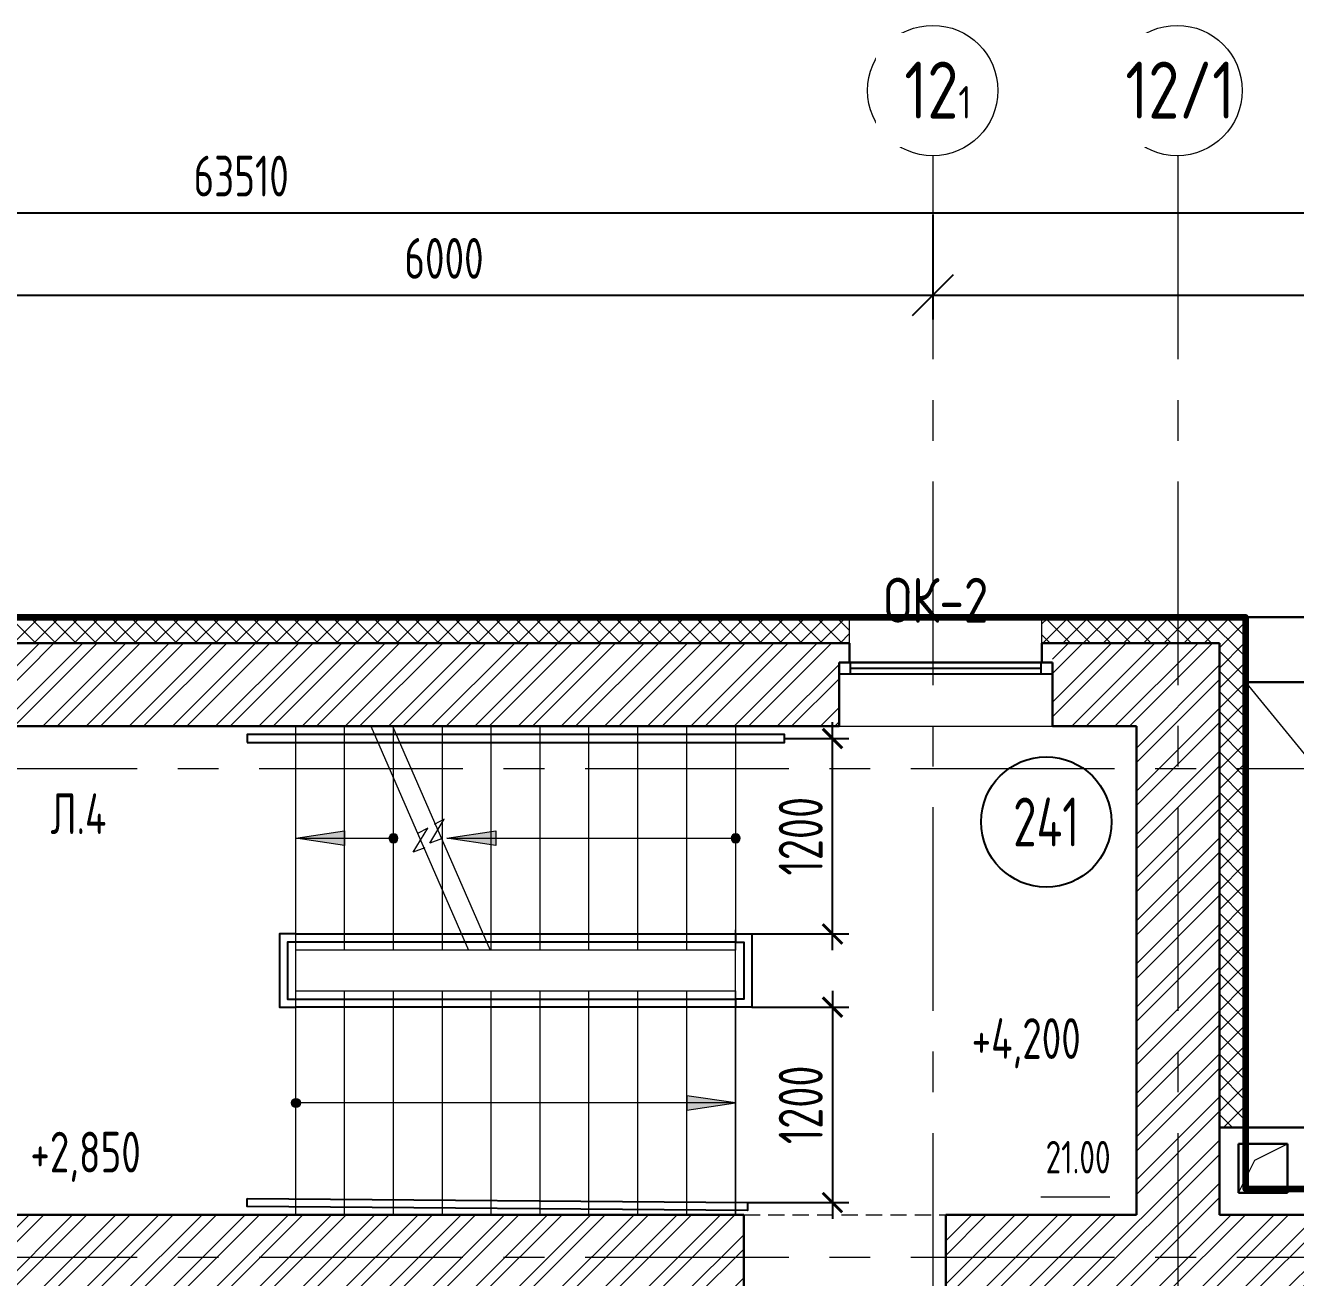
# Model space of a CAD drawing. Header units: millimetres. Extents: x -354900 to 8840672, y 0 to 292181.
# Drawn here: x -52865 to -45068, y 127476 to 135163 of the extents above; entities that cross this region are included whole.
import ezdxf
from ezdxf import colors
from ezdxf.entities.mleader import LeaderData, LeaderLine
from ezdxf.enums import TextEntityAlignment as Align
from ezdxf.math import Vec2, Vec3

# ---------------------------------------------------------------- set-up
doc = ezdxf.new("R2010")
doc.units = ezdxf.units.MM
doc.header["$MEASUREMENT"] = 0
doc.linetypes.add('ADSK_Штриховая_ш2 п1', pattern=[3, 2, -1])
doc.linetypes.add('CENTER', pattern=[2, 1.25, -0.25, 0.25, -0.25])
doc.layers.get('0').update_dxf_attribs({"color": 250, "lineweight": 9})
for name, color, linetype, lineweight in [('АР_Лестницы', 250, 'Continuous', 15), ('АР_Лестницы ограждение', 94, 'Continuous', 25), ('АР_Маркер экспликации', 239, 'Continuous', 13), ('АР_Навесной фасад', 5, 'Continuous', 5), ('АР_Номер помещения', 1, 'Continuous', 25), ('АР_Окна БЛОК', 250, 'Continuous', 13), ('АР_Оси', 193, 'Continuous', 9), ('АР_Оси размеры', 164, 'Continuous', 9), ('АР_Отметки', 250, 'Continuous', 15), ('АР_Перегородки газоблок', 165, 'Continuous', 30), ('АР_Помещения_площадь', 19, 'Continuous', 9), ('АР_Размеры', 175, 'Continuous', 9), ('АР_Размеры дверей', 15, 'Continuous', 0), ('АР_Сущ Несущая стена', 202, 'Continuous', 30), ('АР_тонкая линия', 250, 'Continuous', 0), ('АР_Утеплитель', 250, 'Continuous', 9), ('АР_Штриховка кирпич', 250, 'Continuous', 9), ('Маркировка ОКОН', 7, 'Continuous', 18), ('Эвакуация', 7, 'Continuous', 9)]:
    doc.layers.add(name, color=color, linetype=linetype, lineweight=lineweight)
doc.layers.add('АР_новое окно', color=160, linetype='Continuous')
doc.styles.add('ISOCPEUR', font='isocpeur.ttf', dxfattribs={"width": 0.7})
doc.styles.add('PDF ISOCPEUR', font='isocpeur.ttf')
doc.styles.get("Standard").update_dxf_attribs({"font": 'isocpeur.ttf'})
doc.styles.add('ГОСТ 2.304', font='isocpeur.ttf', dxfattribs={"width": 0.7})
doc.dimstyles.new('R_100', dxfattribs={"dimtxt": 270, "dimasz": 120, "dimexe": 100, "dimexo": 0, "dimgap": 60, "dimtad": 1, "dimdec": 0, "dimrnd": 5, "dimzin": 0, "dimdsep": 46, "dimtxsty": 'ISOCPEUR', "dimblk": 'ARCHTICK', "dimcen": 0, "dimdle": 100, "dimclrd": 256, "dimclre": 256, "dimclrt": 256, "dimadec": 0, "dimazin": 0, "dimtfac": 2, "dimtdec": 0, "dimtofl": 0, "dimtmove": 1, "dimatfit": 3, "dimfxl": 1, "dimtvp": 3, "dimtolj": 1, "dimtzin": 0, "dimarcsym": 0})
doc.dimstyles.new('СПДС', dxfattribs={"dimscale": 100, "dimtxt": 2.5, "dimasz": 2.5, "dimexe": 1.5, "dimexo": 0, "dimgap": 1, "dimtad": 1, "dimdec": 0, "dimrnd": 1, "dimtxsty": 'ГОСТ 2.304', "dimblk": 'OBLIQUE', "dimcen": 2.5, "dimdle": 1.5, "dimadec": 0, "dimazin": 2, "dimtfac": 0.75, "dimtdec": 0, "dimtmove": 1, "dimatfit": 3, "dimfxl": 1, "dimtolj": 1, "dimarcsym": 1})

# ---------------------------------------------------------------- blocks, each defined once
blk = doc.blocks.new('*U530')
h = blk.add_hatch(color=256)
h.dxf.hatch_style = 1
edge = h.paths.add_edge_path()
edge.add_arc((0, 0), 27.6, 0, 360)
h = blk.add_hatch(color=256)
h.dxf.hatch_style = 1
h.paths.add_polyline_path([(2398.3, -44.3), (2398.3, 44.3), (2698.3, 0)])
blk.add_line((2698.3, 0), (0, 0))
blk.add_lwpolyline([(2398.3, 44.3), (2398.3, -44.3), (2698.3, 0), (2398.3, 44.3)])
blk.add_circle((0, 0), 27.6)
blk = doc.blocks.new('*U81')
at = {"layer": 'АР_новое окно', "lineweight": 20}
for p, q in [((0, 1310), (-70, 1310)), ((0, 0), (-70, 0))]:
    blk.add_line(p, q, dxfattribs=at)
at = {"layer": 'АР_новое окно'}
for p, q in [((-70, 1310), (-70, 0)), ((-70, 0), (-70, 1310)), ((0, 1310), (0, 0)), ((0, 1240), (-70, 1240)), ((-35, 1240), (-35, 70)), ((0, 70), (-70, 70))]:
    blk.add_line(p, q, dxfattribs=at)
blk = doc.blocks.new('_Oblique')
at = {"color": 0, "linetype": 'ByBlock', "lineweight": -2}
blk.add_line((-0.5, -0.5), (0.5, 0.5), dxfattribs=at)
blk = doc.blocks.new('*D190')
at = {"layer": 'АР_Оси размеры', "color": 0, "lineweight": -2, "ltscale": 100, "transparency": 16777216}
for p, q in [((-47295.8, 134000.1), (-47295.8, 133357.8)), ((-53295.8, 133880.6), (-53295.8, 133357.8)), ((-53445.8, 133507.8), (-47145.8, 133507.8))]:
    blk.add_line(p, q, dxfattribs=at)
at = {"layer": 'АР_Оси размеры', "color": 0, "lineweight": -2, "ltscale": 100, "transparency": 16777216, "xscale": 250, "yscale": 250, "zscale": 250, "rotation": 180}
blk.add_blockref('_Oblique', (-53295.8, 133507.8), dxfattribs=at)
at = {"layer": 'АР_Оси размеры', "color": 0, "lineweight": -2, "ltscale": 100, "transparency": 16777216, "xscale": 250, "yscale": 250, "zscale": 250}
blk.add_blockref('_Oblique', (-47295.8, 133507.8), dxfattribs=at)
at = {"layer": 'АР_Оси размеры', "color": 0, "ltscale": 100, "transparency": 16777216, "insert": (-50295.8, 133732.8), "char_height": 250, "attachment_point": 5, "style": 'ГОСТ 2.304'}
blk.add_mtext('\\A1;6000', dxfattribs=at)
blk = doc.blocks.new('*D191')
at = {"layer": 'АР_Оси размеры', "color": 0, "lineweight": -2, "ltscale": 100, "transparency": 16777216}
for p, q in [((-41295.8, 134043.4), (-41295.8, 133357.8)), ((-47295.8, 133969), (-47295.8, 133357.8)), ((-47445.8, 133507.8), (-41145.8, 133507.8))]:
    blk.add_line(p, q, dxfattribs=at)
at = {"layer": 'АР_Оси размеры', "color": 0, "lineweight": -2, "ltscale": 100, "transparency": 16777216, "xscale": 250, "yscale": 250, "zscale": 250, "rotation": 180}
blk.add_blockref('_Oblique', (-47295.8, 133507.8), dxfattribs=at)
at = {"layer": 'АР_Оси размеры', "color": 0, "lineweight": -2, "ltscale": 100, "transparency": 16777216, "xscale": 250, "yscale": 250, "zscale": 250}
blk.add_blockref('_Oblique', (-41295.8, 133507.8), dxfattribs=at)
at = {"layer": 'АР_Оси размеры', "color": 0, "ltscale": 100, "transparency": 16777216, "insert": (-44295.8, 133732.8), "char_height": 250, "attachment_point": 5, "style": 'ГОСТ 2.304'}
blk.add_mtext('\\A1;6000', dxfattribs=at)
blk = doc.blocks.new('*D197')
at = {"layer": 'АР_Оси размеры', "color": 0, "lineweight": -2, "ltscale": 100, "transparency": 16777216}
for p, q in [((-83295.8, 134013.2), (-83295.8, 134163.2)), ((-19785.8, 134013.2), (-19785.8, 134163.2)), ((-83445.8, 134013.2), (-19635.8, 134013.2))]:
    blk.add_line(p, q, dxfattribs=at)
at = {"layer": 'АР_Оси размеры', "color": 0, "lineweight": -2, "ltscale": 100, "transparency": 16777216, "xscale": 250, "yscale": 250, "zscale": 250, "rotation": 180}
blk.add_blockref('_Oblique', (-83295.8, 134013.2), dxfattribs=at)
at = {"layer": 'АР_Оси размеры', "color": 0, "lineweight": -2, "ltscale": 100, "transparency": 16777216, "xscale": 250, "yscale": 250, "zscale": 250}
blk.add_blockref('_Oblique', (-19785.8, 134013.2), dxfattribs=at)
at = {"layer": 'АР_Оси размеры', "color": 0, "ltscale": 100, "transparency": 16777216, "insert": (-51540.8, 134238.2), "char_height": 250, "attachment_point": 5, "style": 'ГОСТ 2.304'}
blk.add_mtext('\\A1;63510', dxfattribs=at)
blk = doc.blocks.new('*U57')
at = {"layer": 'АР_Номер помещения', "color": 7}
blk.add_circle((-11835, 2305.4), 400, dxfattribs=at)
at = {"layer": 'АР_Помещения_площадь', "color": 7}
blk.add_line((-11445.1, 1), (-11867.5, 1), dxfattribs=at)
at = {"color": 7, "style": 'ISOCPEUR', "width": 0.7, "flags": 1}
blk.add_attdef('КАТЕГОРИЯ', (-499.2, -2092.2), '', height=250, dxfattribs=at)
at = {"layer": 'АР_Номер помещения', "color": 7, "style": 'ISOCPEUR', "width": 0.7}
blk.add_attdef('НОМЕР_ПОМЕЩЕНИЯ', text='', height=300, dxfattribs=at).set_placement((-11835, 2305.4), align=Align.MIDDLE_CENTER)
at = {"layer": 'АР_Помещения_площадь', "color": 7, "lineweight": 30, "width": 0.7, "flags": 104}
blk.add_attdef('ИМЯ_ПОМЕЩЕНИЯ', text='', height=100, dxfattribs=at).set_placement((129.6, 1300.5), align=Align.MIDDLE_CENTER)
at = {"layer": 'АР_Помещения_площадь', "color": 7, "style": 'ISOCPEUR', "width": 0.7}
blk.add_attdef('ПЛОЩАДЬ_ПОМЕЩЕНИЯ', text='', height=200, dxfattribs=at).set_placement((-11440.2, 247.6), align=Align.MIDDLE_RIGHT)
blk = doc.blocks.new('_DotSmall')
at = {"color": 0, "linetype": 'ByBlock', "const_width": 0.5}
blk.add_lwpolyline([(-0.0625, 0, 1), (0.0625, 0, 1)], format="xyb", close=True, dxfattribs=at)
blk = doc.blocks.new('*U529')
h = blk.add_hatch(color=256)
h.dxf.hatch_style = 1
edge = h.paths.add_edge_path()
edge.add_arc((0, 0), 27.6, 0, 360)
h = blk.add_hatch(color=256)
h.dxf.hatch_style = 1
h.paths.add_polyline_path([(1472.4, -44.3), (1472.4, 44.3), (1772.4, 0)])
blk.add_line((1772.4, 0), (0, 0))
blk.add_lwpolyline([(1472.4, 44.3), (1472.4, -44.3), (1772.4, 0), (1472.4, 44.3)])
blk.add_circle((0, 0), 27.6)
blk = doc.blocks.new('*U540')
h = blk.add_hatch(color=256)
h.dxf.hatch_style = 1
edge = h.paths.add_edge_path()
edge.add_arc((0, 0), 27.6, 0, 360)
h = blk.add_hatch(color=256)
h.dxf.hatch_style = 1
h.paths.add_polyline_path([(300, -44.3), (300, 44.3), (600, 0)])
blk.add_line((600, 0), (0, 0))
blk.add_lwpolyline([(300, 44.3), (300, -44.3), (600, 0), (300, 44.3)])
blk.add_circle((0, 0), 27.6)
blk = doc.blocks.new('_ArchTick')
at = {"color": 0, "linetype": 'ByBlock', "const_width": 0.15}
blk.add_lwpolyline([(-0.5, -0.5), (0.5, 0.5)], dxfattribs=at)
blk = doc.blocks.new('*D561')
at = {"layer": 'АР_Размеры дверей', "lineweight": -2, "ltscale": 100, "transparency": 16777216}
for p, q in [((-47911.1, 129485.3), (-47911.1, 130885.4)), ((-48205.8, 130785.4), (-47811.1, 130785.4)), ((-48405.5, 129585.3), (-47811.1, 129585.3))]:
    blk.add_line(p, q, dxfattribs=at)
at = {"layer": 'АР_Размеры дверей', "lineweight": -2, "ltscale": 100, "transparency": 16777216, "xscale": 120, "yscale": 120, "zscale": 120}
for p, rotation in [((-47911.1, 130785.4), 90), ((-47911.1, 129585.3), 270)]:
    blk.add_blockref('_ArchTick', p, dxfattribs=dict(at, rotation=rotation))
at = {"layer": 'АР_Размеры дверей', "ltscale": 100, "transparency": 16777216, "insert": (-48106.1, 130185.3), "char_height": 270, "attachment_point": 5, "rotation": 90, "style": 'ISOCPEUR'}
blk.add_mtext('\\A1;1200', dxfattribs=at)
blk = doc.blocks.new('*D562')
at = {"layer": 'АР_Размеры дверей', "lineweight": -2, "ltscale": 100, "transparency": 16777216}
for p, q in [((-47911.1, 129236.3), (-47911.1, 127836)), ((-48405.5, 129136.3), (-47811.1, 129136.3)), ((-48433.1, 127936), (-47811.1, 127936))]:
    blk.add_line(p, q, dxfattribs=at)
at = {"layer": 'АР_Размеры дверей', "lineweight": -2, "ltscale": 100, "transparency": 16777216, "xscale": 120, "yscale": 120, "zscale": 120}
for p, rotation in [((-47911.1, 129136.3), 90), ((-47911.1, 127936), 270)]:
    blk.add_blockref('_ArchTick', p, dxfattribs=dict(at, rotation=rotation))
at = {"layer": 'АР_Размеры дверей', "ltscale": 100, "transparency": 16777216, "insert": (-48106.1, 128536.2), "char_height": 270, "attachment_point": 5, "rotation": 90, "style": 'ISOCPEUR'}
blk.add_mtext('\\A1;1200', dxfattribs=at)

msp = doc.modelspace()

# ---------------------------------------------------------------- hatches: boundary and pattern name
at = {"layer": 'АР_Утеплитель', "ltscale": 100}
h = msp.add_hatch(dxfattribs=at)
h.set_pattern_fill('ANSI37', color=256, scale=700)
h.set_pattern_definition([(45, (-1026175.73, 167262.83), (-61.871843, 61.871843), []), (135, (-1026175.73, 167262.83), (-61.871843, -61.871843), [])])
h.paths.add_polyline_path([(-47805.8, 131370.7), (-53555.8, 131370.7), (-53555.8, 127860.7), (-54120.8, 127860.7), (-54120.8, 128010.7), (-53705.8, 128010.7), (-53705.8, 131520.7), (-47805.8, 131520.7)])
h = msp.add_hatch(dxfattribs=at)
h.set_pattern_fill('ANSI37', color=256, scale=700)
h.set_pattern_definition([(45, (-1023120.73, 163752.83), (-61.871843, 61.871843), []), (135, (-1023120.73, 163752.83), (-61.871843, -61.871843), [])])
h.paths.add_polyline_path([(-45535.8, 128397.1), (-45535.8, 131370.7), (-46625.8, 131370.7), (-46625.8, 131520.7), (-45385.8, 131520.7), (-45385.8, 128397.1)])
at = {"layer": 'АР_Штриховка кирпич', "ltscale": 100}
h = msp.add_hatch(dxfattribs=at)
h.set_pattern_fill('ANSI32', color=256, scale=500)
h.set_pattern_definition([(45, (-1028675.4, 164426.86), (-132.58252, 132.58252), []), (45, (-1028587.02, 164426.86), (-132.58252, 132.58252), [])])
h.paths.add_polyline_path([(-47870.8, 131370.7), (-53555.8, 131370.7), (-53555.8, 127860.7), (-54055.8, 127860.7), (-54055.8, 127350.7), (-48455.8, 127350.7), (-48455.8, 127860.7), (-53045.8, 127860.7), (-53045.8, 130860.7), (-47870.8, 130860.7)])
h = msp.add_hatch(dxfattribs=at)
h.set_pattern_fill('ANSI32', color=256, scale=500)
h.set_pattern_definition([(45, (-1036678.38, 164426.86), (-132.58252, 132.58252), []), (45, (-1036590, 164426.86), (-132.58252, 132.58252), [])])
h.paths.add_polyline_path([(-43938.8, 128908.6), (-43975.9, 128908.6)])
h.paths.add_polyline_path([(-44815.8, 127350.7), (-44815.8, 127741.8), (-44750.8, 127741.8), (-44750.8, 127860.7), (-45535.8, 127860.7), (-45535.8, 131370.7), (-46560.8, 131370.7), (-46560.8, 130860.7), (-46045.8, 130860.7), (-46045.8, 127860.7), (-47215.8, 127860.7), (-47215.8, 127350.7)])
h.paths.add_polyline_path([(-42395.8, 127741.8), (-42395.8, 127350.7), (-40195.8, 127350.7), (-40195.8, 127860.7), (-42460.8, 127860.7), (-42460.8, 127741.8)])

# ---------------------------------------------------------------- linework, layer by layer
at = {"lineweight": 13, "ltscale": 500}
for points in [[(-50311.6, 130169.7), (-50383.2, 130143.1), (-50293.9, 130290), (-50356.6, 130258.2)], [(-50413.3, 130114.4), (-50484.9, 130087.9), (-50395.6, 130234.8), (-50458.3, 130203)]]:
    msp.add_lwpolyline(points, dxfattribs=at)
at = {"layer": 'АР_Лестницы', "color": 18, "ltscale": 100, "true_color": 0x000000}
for p, q in [((-50905.8, 129485.7), (-50905.8, 130860.7)), ((-50745.3, 130860.7), (-50145.3, 129485.7)), ((-50612.4, 130860.7), (-50012.4, 129485.7)), ((-50605.8, 129485.7), (-50605.8, 130860.7)), ((-50305.8, 129485.7), (-50305.8, 130860.7)), ((-50005.8, 129485.7), (-50005.8, 130860.7)), ((-49705.8, 129485.7), (-49705.8, 130860.7)), ((-49405.8, 129485.7), (-49405.8, 130860.7)), ((-49105.8, 129485.7), (-49105.8, 130860.7)), ((-48805.8, 129485.7), (-48805.8, 130860.7)), ((-51205.8, 129110.7), (-51205.8, 129610.7)), ((-48505.8, 129110.7), (-48505.8, 129610.7)), ((-51205.8, 129235.7), (-48505.8, 129235.7)), ((-51205.8, 127860.7), (-51205.8, 129235.7)), ((-50905.8, 127860.7), (-50905.8, 129235.7)), ((-50605.8, 127860.7), (-50605.8, 129235.7)), ((-50305.8, 127860.7), (-50305.8, 129235.7)), ((-50005.8, 127860.7), (-50005.8, 129235.7)), ((-49705.8, 127860.7), (-49705.8, 129235.7)), ((-49405.8, 127860.7), (-49405.8, 129235.7)), ((-49105.8, 127860.7), (-49105.8, 129235.7)), ((-48805.8, 127860.7), (-48805.8, 129235.7)), ((-48505.8, 129235.7), (-48505.8, 127860.7)), ((-48505.8, 127860.7), (-48505.8, 129110.7)), ((-48505.8, 127860.7), (-51205.8, 127860.7))]:
    msp.add_line(p, q, dxfattribs=at)
at = {"layer": 'АР_Лестницы', "ltscale": 100}
msp.add_lwpolyline([(-51205.8, 130860.7), (-48505.8, 130860.7), (-48505.8, 129485.7), (-51205.8, 129485.7)], close=True, dxfattribs=at)
at = {"layer": 'АР_Лестницы ограждение', "color": 18, "ltscale": 100, "true_color": 0x000000}
for points in [[(-51504.4, 130760.7), (-48205.8, 130760.7), (-48205.8, 130810), (-51504.4, 130810)], [(-51504.4, 127960.7), (-48433.1, 127936), (-48433.1, 127886.7), (-51504.4, 127911.3)]]:
    msp.add_lwpolyline(points, close=True, dxfattribs=at)
for points in [[(-51205.8, 129585.3), (-51306.1, 129585.3), (-51306.1, 129136.3), (-51205.8, 129136.3)], [(-48505.8, 129585.9), (-48505.8, 129535.9), (-51205.8, 129535.9)], [(-51205.8, 129585.3), (-48505.8, 129585.3)], [(-48505.8, 129585.3), (-48405.5, 129585.3), (-48405.5, 129136.3), (-48505.8, 129136.3)], [(-51205.8, 129535.9), (-51256.1, 129535.9), (-51256.1, 129185.7), (-51201.3, 129185.7)], [(-48505.8, 129535.9), (-48455.5, 129535.9), (-48455.5, 129185.7), (-48505.8, 129185.7)], [(-48505.8, 129186.3), (-48505.8, 129136.3), (-51205.8, 129136.3)], [(-51205.8, 129185.7), (-48505.8, 129185.7)]]:
    msp.add_lwpolyline(points, dxfattribs=at)
at = {"layer": 'АР_Навесной фасад', "ltscale": 100}
for p, q in [((-45385.8, 131520.7), (-45385.8, 128397.1)), ((-45375.8, 131530.7), (-45375.8, 128397.1))]:
    msp.add_line(p, q, dxfattribs=at)
at = {"layer": 'АР_Навесной фасад', "color": 18, "ltscale": 100, "true_color": 0x000000}
for points in [[(-53715.8, 131530.7), (-45375.8, 131530.7)], [(-53705.8, 131520.7), (-47805.8, 131520.7)], [(-47805.8, 131370.7), (-47805.8, 131530.7)], [(-46625.8, 131370.7), (-46625.8, 131530.7)], [(-46625.8, 131520.7), (-45385.8, 131520.7)]]:
    msp.add_lwpolyline(points, dxfattribs=at)
at = {"layer": 'АР_Навесной фасад', "color": 18, "lineweight": 30, "ltscale": 100, "true_color": 0x000000}
for points in [[(-45018.4, 128020.7), (-43167, 128020.7), (-43167, 131530.7), (-45376.5, 131530.7), (-45377, 128397.1)], [(-45018.4, 128020.7), (-43567, 128020.7), (-43567, 131130.7), (-45376.8, 131130.7), (-45377.2, 128397.1)]]:
    msp.add_lwpolyline(points, dxfattribs=at)
at = {"layer": 'АР_Окна БЛОК', "lineweight": 15, "ltscale": 100}
msp.add_line((-47870.8, 130860.7), (-46560.8, 130860.7), dxfattribs=at)
at = {"layer": 'АР_Оси', "linetype": 'CENTER', "ltscale": 1000}
for p, q in [((-47295.8, 134363.2), (-47295.8, 78630.8)), ((-45790.8, 134363.2), (-45790.8, 125575.6)), ((-89429.5, 130600.7), (-6251.1, 130600.7)), ((-89429.5, 127600.7), (-6251.1, 127600.7))]:
    msp.add_line(p, q, dxfattribs=at)
at = {"layer": 'АР_Оси', "ltscale": 0.5}
for centre in [(-47295.8, 134763.2), (-45795.8, 134763.2)]:
    msp.add_circle(centre, 400, dxfattribs=at)
at = {"layer": 'АР_Перегородки газоблок', "ltscale": 100}
for p, q in [((-45018.4, 128397.1), (-45535.8, 128397.1)), ((-45118.4, 128297.1), (-45418.4, 128297.1)), ((-45418.4, 128297.1), (-45418.4, 127997.1)), ((-45118.4, 128297.1), (-45118.4, 127997.1)), ((-45418.4, 127997.1), (-45118.4, 127997.1))]:
    msp.add_line(p, q, dxfattribs=at)
at = {"layer": 'АР_Размеры', "color": 3, "lineweight": 200, "ltscale": 100}
msp.add_lwpolyline([(-71715.8, 127510.9), (-71715.8, 131020.7), (-61875.8, 131020.7), (-61875.8, 128020.7), (-53715.8, 128020.7), (-53715.8, 131530.7), (-45375.8, 131530.7), (-45375.8, 128020.7), (-45018.4, 128020.7), (-19365.8, 128020.7), (-19365.8, 118180.7), (-22875.8, 118180.7), (-22875.8, 115050.7), (-52416.4, 115050.7)], dxfattribs=at)
at = {"layer": 'АР_Сущ Несущая стена', "ltscale": 100}
for p, q in [((-53555.8, 131370.7), (-47805.8, 131370.7)), ((-47805.8, 131251.8), (-47805.8, 131370.7)), ((-46625.8, 131251.8), (-46625.8, 131370.7)), ((-45535.8, 131370.7), (-45535.8, 127860.7)), ((-47870.8, 131251.8), (-47870.8, 130860.7)), ((-47870.8, 131251.8), (-47805.8, 131251.8)), ((-46625.8, 131251.8), (-46560.8, 131251.8)), ((-46560.8, 131251.8), (-46560.8, 130860.7)), ((-53045.8, 130860.7), (-47870.8, 130860.7)), ((-46560.8, 130860.7), (-46045.8, 130860.7)), ((-46045.8, 130860.7), (-46045.8, 127860.7)), ((-53045.8, 127860.7), (-48455.8, 127860.7)), ((-48455.8, 127860.7), (-48455.8, 127350.7)), ((-47215.8, 127860.7), (-46045.8, 127860.7)), ((-47215.8, 127860.7), (-47215.8, 127350.7)), ((-45535.8, 127860.7), (-44750.8, 127860.7))]:
    msp.add_line(p, q, dxfattribs=at)
at = {"layer": 'АР_Сущ Несущая стена', "lineweight": 15, "ltscale": 100}
msp.add_line((-47870.8, 131251.8), (-46560.8, 131251.8), dxfattribs=at)
at = {"layer": 'АР_Сущ Несущая стена', "ltscale": 100}
msp.add_lwpolyline([(-46625.8, 131370.7), (-45535.8, 131370.7)], dxfattribs=at)
at = {"layer": 'АР_тонкая линия', "ltscale": 100}
msp.add_line((-45376, 131130.8), (-43567, 128919), dxfattribs=at)
at = {"layer": 'АР_тонкая линия', "linetype": 'ADSK_Штриховая_ш2 п1', "ltscale": 50}
msp.add_line((-48455.8, 127860.7), (-47215.8, 127860.7), dxfattribs=at)
at = {"layer": 'Эвакуация', "lineweight": 18}
for p, q in [((-45118.4, 128297.1), (-45418.4, 128297.1)), ((-45418.4, 128297.1), (-45418.4, 127997.1)), ((-45118.4, 128297.1), (-45418.4, 128297.1)), ((-45418.4, 128297.1), (-45418.4, 127997.1)), ((-45318.4, 128197.1), (-45118.4, 128297.1)), ((-45118.4, 127997.1), (-45118.4, 128297.1)), ((-45418.4, 127997.1), (-45318.4, 128197.1))]:
    msp.add_line(p, q, dxfattribs=at)
at = {"layer": 'Эвакуация'}
for p, q in [((-45418.4, 127997.1), (-45418.4, 128297.1)), ((-45418.4, 128297.1), (-45118.4, 128297.1)), ((-45118.4, 128297.1), (-45118.4, 127997.1)), ((-45118.4, 127997.1), (-45418.4, 127997.1))]:
    msp.add_line(p, q, dxfattribs=at)

# ---------------------------------------------------------------- block references
at = {"layer": 'АР_Лестницы', "ltscale": 100, "xscale": -1}
for name, p in [('*U540', (-50605.8, 130173.2)), ('*U529', (-48505.8, 130173.2))]:
    msp.add_blockref(name, p, dxfattribs=at)
at = {"layer": 'АР_Лестницы', "ltscale": 100}
msp.add_blockref('*U530', (-51204.1, 128548.2), dxfattribs=at)
at = {"layer": 'АР_Маркер экспликации'}
ref = msp.add_blockref('*U57', (-34763.9, 127967.5), dxfattribs=at)
ref.add_attrib('НОМЕР_ПОМЕЩЕНИЯ', '241', dxfattribs={"layer": 'АР_Номер помещения', "color": 7, "height": 300, "style": 'ISOCPEUR', "width": 0.7}).set_placement((-46598.9, 130272.8), align=Align.MIDDLE_CENTER)
ref.add_attrib('ПЛОЩАДЬ_ПОМЕЩЕНИЯ', '21.00', dxfattribs={"layer": 'АР_Помещения_площадь', "color": 7, "height": 200, "style": 'ISOCPEUR', "width": 0.7}).set_placement((-46204.1, 128215), align=Align.MIDDLE_RIGHT)
at = {"layer": 'АР_новое окно', "xscale": -1, "rotation": 90}
msp.add_blockref('*U81', (-46560.8, 131181.8), dxfattribs=at)

# ---------------------------------------------------------------- texts
at = {"layer": 'Маркировка ОКОН', "lineweight": 0, "insert": (-46954.1, 131495.7), "char_height": 275.423, "attachment_point": 9, "rotation": 359.99779, "style": 'PDF ISOCPEUR'}
msp.add_mtext('{\\W0.8;ОК-2}', dxfattribs=at)

# ---------------------------------------------------------------- dimensions: what is measured, and where the dimension line sits
at = {"layer": 'АР_Оси размеры', "ltscale": 100}
for base, p1, p2, picture, middle in [((-41295.8, 133507.8), (-47295.8, 133969), (-41295.8, 134043.4), '*D191', (-44295.8, 133732.8)), ((-47295.8, 133507.8), (-53295.8, 133880.6), (-47295.8, 134000.1), '*D190', (-50295.8, 133732.8))]:
    dim = msp.add_linear_dim(base=base, p1=p1, p2=p2, dimstyle='СПДС', dxfattribs=at)
    dim.commit()
    dim.dimension.update_dxf_attribs({"geometry": picture, "text_midpoint": middle})
at = {"layer": 'АР_Размеры дверей', "ltscale": 100}
for base, p1, p2, picture, middle in [((-47911.1, 130785.4), (-48405.5, 129585.3), (-48205.8, 130785.4), '*D561', (-48106.1, 130185.3)), ((-47911.1, 127936), (-48405.5, 129136.3), (-48433.1, 127936), '*D562', (-48106.1, 128536.2))]:
    dim = msp.add_linear_dim(base=base, p1=p1, p2=p2, angle=90, dimstyle='R_100', override={"dimpost": '\\X', "dimfxl": 300, "dimarcsym": 1}, dxfattribs=at)
    dim.commit()
    dim.dimension.update_dxf_attribs({"geometry": picture, "text_midpoint": middle})

# ---------------------------------------------------------------- leaders
at = {"layer": 'АР_Отметки'}
ml = msp.add_multileader_mtext('Standard', dxfattribs=at)
ml.set_content('Л.4', color=256, style='ISOCPEUR')
ml.set_leader_properties(color=256, linetype='Continuous', lineweight=-1)
ml.set_arrow_properties(name='DOTSMALL')
ml.build(insert=Vec2(0, 0))
ml.multileader.update_dxf_attribs({"has_text_frame": 1, "text_left_attachment_type": 4, "text_right_attachment_type": 4, "dogleg_length": 100, "arrow_head_size": 180})
ctx = ml.context
ctx.base_point, ctx.char_height, ctx.arrow_head_size, ctx.landing_gap_size, ctx.plane_origin = Vec3(-52760.7, 130115.2), 250, 180, 50, Vec3(-24642.2, 117978.5)
ctx.left_attachment, ctx.right_attachment = 4, 4
notes = []
notes.append((ctx, [(0, (0, 0, 0), (0, 0), (1, 0), 1, [])]))
ctx.mtext.insert, ctx.mtext.width, ctx.mtext.line_spacing_style, ctx.mtext.flow_direction = Vec3(-52710.7, 130448.6), 852.697, 2, 5
ml = msp.add_multileader_mtext('Standard', dxfattribs=at)
ml.set_content('+4,200', color=256, style='ISOCPEUR')
ml.set_leader_properties(color=256, linetype='Continuous', lineweight=-1)
ml.set_arrow_properties(name='DOTSMALL')
ml.build(insert=Vec2(0, 0))
ml.multileader.update_dxf_attribs({"has_text_frame": 1, "text_left_attachment_type": 4, "text_right_attachment_type": 4, "dogleg_length": 100, "arrow_head_size": 180})
ctx = ml.context
ctx.base_point, ctx.char_height, ctx.arrow_head_size, ctx.landing_gap_size, ctx.plane_origin = Vec3(-47106.7, 128735), 250, 180, 50, Vec3(-47188.1, 127467.4)
ctx.left_attachment, ctx.right_attachment = 4, 4
notes.append((ctx, [(0, (0, 0, 0), (0, 0), (1, 0), 1, [])]))
ctx.mtext.insert, ctx.mtext.width, ctx.mtext.line_spacing_style, ctx.mtext.flow_direction = Vec3(-47056.7, 129068.3), 852.697, 2, 5
ml = msp.add_multileader_mtext('Standard', dxfattribs=at)
ml.set_content('+2,850', color=256, style='ISOCPEUR')
ml.set_leader_properties(color=256, linetype='Continuous', lineweight=-1)
ml.set_arrow_properties(name='DOTSMALL')
ml.build(insert=Vec2(0, 0))
ml.multileader.update_dxf_attribs({"has_text_frame": 1, "text_left_attachment_type": 4, "text_right_attachment_type": 4, "dogleg_length": 100, "arrow_head_size": 180})
ctx = ml.context
ctx.base_point, ctx.char_height, ctx.arrow_head_size, ctx.landing_gap_size, ctx.plane_origin = Vec3(-52884.6, 128037.7), 250, 180, 50, Vec3(-52324.7, 128977)
ctx.left_attachment, ctx.right_attachment = 4, 4
notes.append((ctx, [(0, (0, 0, 0), (0, 0), (1, 0), 1, [])]))
ctx.mtext.insert, ctx.mtext.width, ctx.mtext.line_spacing_style, ctx.mtext.flow_direction = Vec3(-52834.6, 128371), 852.697, 2, 5
for ctx, leaders in notes:
    for number, flags, end, landing, length, lines in leaders:
        leader = LeaderData()
        leader.index, (leader.has_last_leader_line, leader.has_dogleg_vector, leader.attachment_direction) = number, flags
        leader.last_leader_point, leader.dogleg_vector, leader.dogleg_length = Vec3(end), Vec3(landing), length
        for number, points, colour, breaks in lines:
            line = LeaderLine()
            line.index, line.vertices, line.color, line.breaks = number, Vec3.list(points), colors.encode_raw_color(colour), breaks
            leader.lines.append(line)
        ctx.leaders.append(leader)

# ---------------------------------------------------------------- next in the draw order: texts
at = {"layer": 'АР_Оси', "char_height": 350, "width": 123.867, "attachment_point": 1, "line_spacing_factor": 1.149209, "style": 'ГОСТ 2.304', "bg_fill": 2}
for s, insert in [('{\\W0.8;12\\H0.57143x;1}', (-47469.9, 134940.9)), ('{\\W0.8;12/1}', (-46113.5, 134940.9))]:
    msp.add_mtext(s, dxfattribs=dict(at, insert=insert))

# ---------------------------------------------------------------- next in the draw order: dimensions: what is measured, and where the dimension line sits
at = {"layer": 'АР_Оси размеры', "ltscale": 100}
dim = msp.add_linear_dim(base=(-19785.8, 134013.2), p1=(-83295.8, 134013.2), p2=(-19785.8, 134013.2), dimstyle='СПДС', dxfattribs=at)
dim.commit()
dim.dimension.update_dxf_attribs({"geometry": '*D197', "text_midpoint": (-51540.8, 134238.2)})

doc.saveas('drawing.dxf')
